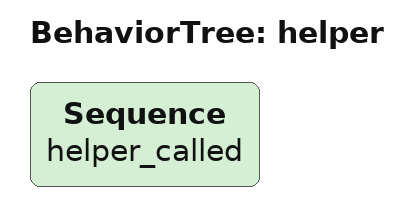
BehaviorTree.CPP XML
<?xml version="1.0" encoding="UTF-8"?>
<root BTCPP_format="4">
    <BehaviorTree ID="helper">
        <Sequence name="helper_called" />
    </BehaviorTree>
</root>
